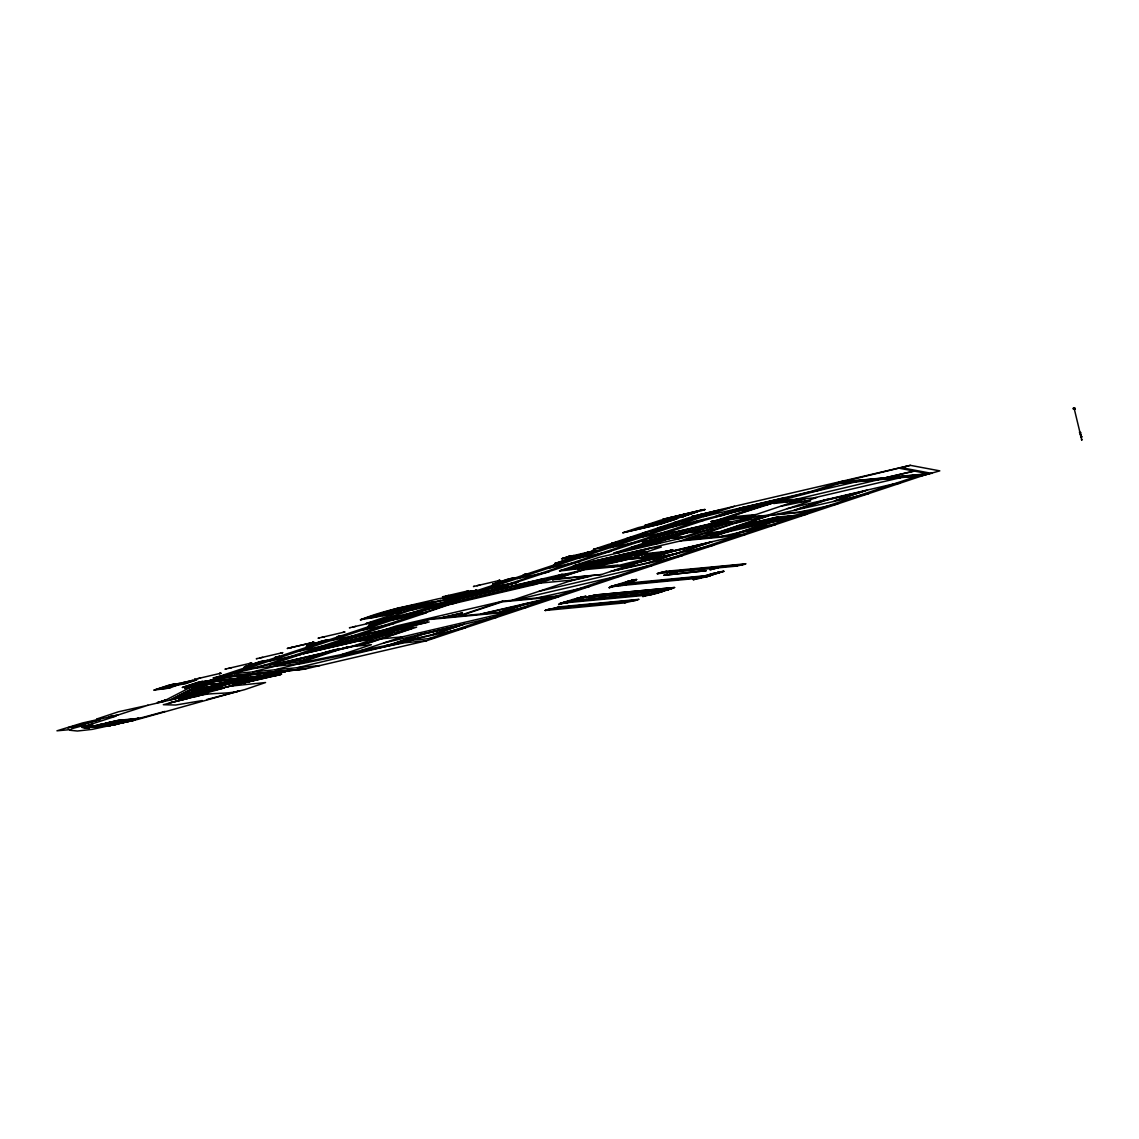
<?xml version="1.0" encoding="UTF-8"?>
<svg xmlns="http://www.w3.org/2000/svg" width="1139" height="1139" viewBox="0 0 1139 1139"><rect width="100%" height="100%" fill="white"/><g stroke="black" fill="none" stroke-linecap="round" stroke-linejoin="round"><path stroke-width="1.5" d="M135.313 720.076L92.045 729.401L77.367 731.024L69.707 730.227L71.928 728.661L80.769 726.241A103.677 6.507 -13.5 0 1 84.044 725.458L85.439 725.201L81.923 727.365L84.471 728.148L89.483 727.038M615.872 559.092L646.183 552.059L661.36 547.019L650.981 548.001L635.975 553.027A114.868 7.218 -13.5 0 0 646.069 552.088M467.716 592.465L473.069 590.956L470.236 591.497L472.201 591.084M574.469 599.997L570.952 601.15A12.13 0.755 -13.5 0 1 569.087 601.663M623.389 583.353L621.026 584.165M624.998 583.211L621.495 584.335A12.13 0.755 -13.5 0 1 619.616 584.848M660.25 591.91L657.886 592.721M712.516 574.91L708.914 576.078M471.176 591.269L468.186 592.252L472.044 591.113M1080.897 433.091L1080.341 433.518M627.746 556.928L631.134 556.202M593.832 551.077L589.105 552.159M580.349 597.818L586.058 596.366L569.557 602.289L584.905 597.235M636.587 579.509L629.582 580.961M1081.31 435.141C1078.761 436.963 1082.577 434.714 1080.683 435.596M255.122 680.14L237.012 681.663M1073.365 408.26L1074.618 407.919L1074.476 409.186L1073.365 408.26L1074.618 407.919L1075.23 408.673L1074.049 408.858L1075.287 408.944L1073.536 409.285L1074.59 409.015M1074.148 409.257L1073.963 408.873M585.275 553.141L591.668 551.504M710.807 575.081L708.714 575.821M719.891 572.59L723.906 571.322L716.403 572.903M651.992 555.561L649.614 556.216L652.462 555.462M656.591 555.604L657.374 555.291M656.32 592.85L654.555 593.476M572.903 599.484L581.573 597.249L576.847 598.374M610.461 586.656L629.54 580.862M656.434 555.647L657.046 555.376M473.283 591.056L475.461 590.458M591.881 551.589L593.547 551.062M625.382 557.911L621.168 559.263M591.597 551.518L587.112 552.885L594.7 551.062M643.962 556.601C651.75 554.209 631.106 560.73 651.864 553.995M648.874 556.43L657.73 553.554M590.942 551.603L586.784 552.842L590.728 551.717L588.92 552.031M636.573 579.58L620.1 585.474M592.551 551.433L595.54 550.763M471.062 591.44L469.823 591.867L472.671 591.369M473.966 590.885L475.063 590.614M456.013 595.526L462.107 594.074M793.228 499.494L791.036 499.637A121.46 7.631 -13.5 0 0 788.587 499.907L775.915 502.584A19.164 1.196 -13.5 0 0 774.563 503.068L773.652 503.509L781.326 502.626A66.062 4.143 -13.5 0 1 782.863 502.456L878.297 479.761M476.942 590.216C472.614 591.54 477.013 590.144 476.13 590.273M472.571 591.383L472.073 591.668M572.903 599.513L559.961 603.442L569.016 601.677M560.132 603.499L565.215 602.403A11.646 0.726 -13.5 0 0 570.482 600.979L573.23 599.982M617.594 585.332L619.516 584.862L610.532 586.699L615.758 585.588A11.646 0.726 -13.5 0 0 621.026 584.165M574.512 556.06L576.405 555.647M443.911 598.003L449.236 596.708L446.901 597.007M565.756 557.612L569.699 556.359M455.144 595.612L448.609 597.576M625.04 558.338L625.582 557.868M631.618 557.726L632.145 557.242M593.732 551.248L594.401 551.134M627.19 581.801L629.483 581.146M448.851 597.22L448.396 597.548M566.04 557.541L563.236 558.338M566.795 558.11L570.554 556.316L588.55 552.059C587.283 552.5 587.34 552.671 587.34 552.913M567.891 557.669L568.745 557.412M162.379 701.795L189.686 687.757M170.152 699.944L197.175 686.02M171.733 699.574L198.713 685.664L206.728 684.781M173.057 699.261L199.596 685.578M198.243 692.213L183.094 694.277L195.894 692.74M575.693 598.758L581.289 597.391M627.048 581.901L626.222 581.972L628.543 581.374M630.892 580.819L629.71 581.189L632.316 580.42M671.184 550.265L673.035 549.852L670.302 550.934M185.059 688.639L187.024 688.027M217.549 681.079L220.169 680.268M241.012 678.816L216.253 684.382M244.244 682.987L242.607 683.258L243.831 682.774M662.656 590.757L669.632 588.963L667.041 589.689M720.175 572.148L720.845 572.006M459.216 594.658L459.871 594.643M460.669 594.316L461.622 594.174M470.621 591.369L468.456 592.294M577.957 555.134L578.854 555.077M579.267 554.85L580.691 554.622M588.279 552.201L583.937 553.881L585.19 553.654M650.397 556.003L652.22 555.604M671.497 573.23L669.632 573.43L674.231 572.077M709.825 569.571L714.452 568.276M624.371 558.566L620.342 559.334L625.211 557.939M627.646 558.409L632.017 557.298L627.845 558.637L630.081 558.195M586.571 552.728L586.827 552.885M173.228 699.175L221.92 687.529L219.585 687.685M722.14 571.564L720.218 571.806M450.176 596.85L471.945 591.568M221.863 687.557L221.592 687.842M446.83 597.719L450.517 596.537M567.122 557.854L566.097 558.124L568.219 557.427M634.75 579.822L630.878 580.99M183.066 694.292L182.297 694.519M579.523 554.793L580.207 554.721M665.333 590.116L670.985 588.607M671.54 550.265L669.447 551.105M451.5 595.968L450.674 596.423L469.681 591.682M587.14 553.027L585.332 553.255M669.846 550.991L670.999 550.692L670.088 550.892M250.053 663.297C253.783 662.485 248.316 663.766 251.107 663.012M281.077 652.974L282.13 652.69M281.504 652.946L282.315 652.761M313.866 642.282L287.227 648.475L312.342 642.595C315.987 641.77 310.691 642.994 313.154 642.368M343.166 632.316C347.025 631.533 341.743 632.629 344.192 632.045M374.162 622.008L375.215 621.723M467.232 591.041L468.286 590.757M586.471 552.629L587.852 552.97M628.942 556.53L630.892 556.046M635.633 555.917L637.655 555.405L635.291 556.188M637.626 555.604L636.117 556.074M475.148 590.572L475.931 590.557M468.172 592.024L469.311 591.739M658.185 553.283L672.224 549.966M630.735 580.79L632.131 580.463M251.263 663.083L250.452 663.311M313.31 642.439L312.413 642.553M344.348 632.117L343.551 632.287M375.301 621.823L349.388 627.803L350.157 627.603M588.792 552.216L589.86 551.931L588.891 552.173M312.997 642.538L312.2 642.61L313.837 642.254M375.884 621.609L374.19 621.994L375.087 621.894M449.093 596.238L451.813 595.74L447.926 596.836M450.531 596.153L455.287 594.928M652.789 555.391L650.882 555.846M218.674 688.412L219.343 688.212M281.347 653.017L282.159 652.789M203.838 692.113L207.469 691.316M205.533 691.757L207.127 691.359M762.105 505.944L722.952 518.871L749.092 516.152M621.111 558.922L622.976 558.381M556.971 607.713L545.154 610.476L559.591 606.845L639.022 599.328M559.576 606.888L556.857 607.713L637.384 599.911L624.713 602.844M664.649 590.315L663.752 590.472L674.615 587.525L595.341 594.957L585.944 597.406L589.29 596.352M745.96 563.791L666.586 571.237L657.288 573.672L661.175 572.518M710.295 575.651L707.148 576.576M471.76 591.611C466.25 593.177 477.469 590.159 473.468 591.113M635.462 555.917L636.758 555.547L635.348 555.889M451.557 595.911L453.336 595.398L450.944 595.811M622.549 560.445L608.383 561.968M570.497 557.028L561.499 558.808L569.144 556.302M663.952 575.28L706.223 570.667L663.952 575.28L668.152 574.27L665.731 574.868M665.19 574.924L666.457 574.483M718.396 567.806L711.263 569.5M736.862 566.055L744.408 564.303L663.268 572.291M467.531 590.927L468.997 590.671L442.459 596.836L443.228 596.637M599.128 562.979L600.21 562.751L599.214 562.965M615.686 559.135L616.427 559.035L569.756 569.856A114.868 7.218 -13.5 0 1 559.562 570.824M451.129 595.782L449.492 596.352M629.596 581.161L631.946 580.506M662.129 591.611L668.992 589.504L667.497 589.646M595.184 595.042L674.601 587.482M432.464 602.218L401.441 612.54L360.451 619.773C391.332 607.386 424.278 602.844 456.995 598.787L562.068 574.327L567.663 573.785L536.64 584.108L449.72 604.482M659.68 524.267L661.617 523.855L622.862 532.753L638.367 527.599L674.345 519.299M681.592 516.978L683.528 516.565L644.774 525.463L660.278 520.295L705.141 509.489L703.19 509.745M662.87 519.327L703.276 509.66L662.87 519.327L664.735 519.156M360.451 619.773L399.547 607.571M672.053 517.191L668.536 518.273M184.077 682.346L169.711 688.013L154.064 690.106L169.583 684.952L179.649 683.386M154.064 690.106L174.039 683.913M368.509 617.893L374.105 617.366L405.142 607.044M643.094 528.126L643.35 528.04M681.891 515.127L684.226 514.358M682.66 514.999L685.407 514.073M164.842 687.856L175.178 684.411L192.989 680.268L164.842 687.856L186.369 683.357L196.72 679.926L189.003 681.72M374.105 617.366L413.201 605.165M622.862 532.753L657.189 524.752L673.32 519.541M644.774 525.463L679.1 517.462L698.762 510.97M659.324 524.296L677.136 518.701L660.947 523.926M681.236 517.006L696.755 511.838M382.177 615.487L387.773 614.96L418.796 604.624M682.859 516.636L698.364 511.468M702.122 510.386L704.585 509.617L701.311 510.372M387.773 614.96L426.869 602.759M190.754 681.791L184.077 683.343M366.217 623.46L382.362 619.701L398.821 618.15L366.217 623.46L393.368 614.419M442.971 598.203L450.773 595.683M449.407 596.779L445.506 597.861L448.14 597.206M564.104 558.395L568.518 557.199L567.35 557.612M563.321 558.395L568.005 557.313M219.642 673.434L220.795 673.249L219.67 673.576M446.687 597.747L447.912 597.334M499.622 580.377L498.498 580.762L499.309 580.434M448.552 597.519L457.807 595.113M693.637 516.423L691.772 516.593L720.076 509.745M382.362 619.701L440.522 600.338M594.359 549.34L593.419 549.439L608.938 544.271L634.921 538.078M612.554 543.289L611.615 543.374L689.18 517.576L714.95 511.454M599.797 548.001L600.566 547.831M699.773 514.728L697.452 515.511L700.955 514.458M604.553 546.848L620.057 541.68M193.602 686.39L182.411 687.443L197.915 682.289L207.981 680.723M249.512 666.329L244.458 666.799L259.977 661.645L267.594 660.307M311.545 645.685L306.505 646.155L322.024 640.986L329.641 639.662M373.592 625.04L368.552 625.51L382.789 620.769M445.605 599.869L453.763 598.359M497.715 583.738L492.66 584.222L508.165 579.053L515.796 577.715M559.747 563.093L554.707 563.577L570.226 558.409L577.843 557.071M621.538 541.338L622.933 540.868M182.411 687.443L202.372 681.25M244.458 666.799L264.419 660.606M306.505 646.155L326.466 639.961M368.552 625.51L384.655 620.598M447.485 599.698L450.574 598.673M492.66 584.222L512.621 578.014M554.707 563.577L574.668 557.37M625.98 540.299L627.375 539.843M230.178 676.367L212.979 678.075L229.722 676.224M245.867 667.525L244.002 667.739L248.629 666.614M276.763 657.26L275.04 657.417L276.122 657.089M307.957 646.881L306.064 647.094L308.74 646.61M338.966 636.559L337.087 636.772L341.686 635.647M369.99 626.236L368.111 626.45L370.787 625.966M463.06 595.27L461.181 595.483L462.277 595.156M494.896 584.677L492.205 585.161L496.818 584.036M525.122 574.626L523.228 574.839L524.324 574.512M556.145 564.303L554.266 564.517L558.865 563.392M587.169 553.967L585.289 554.195L586.371 553.867M613.138 544.883L613.921 544.727M709.383 512.906L710.352 512.578M714.31 511.354L711.491 512.251M232.384 675.74L216.04 677.363L217.606 676.936M247.633 666.941L248.33 666.642M279.653 656.292L278.656 656.619M310.662 645.97L309.708 646.297M341.401 635.676L340.732 635.975M371.585 625.71L372.709 625.325M465.808 594.359L464.812 594.686M495.835 584.364L496.519 584.065M527.841 573.714L526.83 574.042M558.58 563.421L557.911 563.705M589.888 553.07L588.778 553.44M218.93 679.385L193.174 685.194L203.511 681.763L227.273 676.737M387.801 620.299L216.965 677.15L306.505 668.678L426.669 640.702L923.103 475.518L939.803 470.863L910.36 465.338L721.115 509.404L450.66 599.385M212.423 679.684L202.073 683.129L205.803 682.774M454.917 598.986L388.684 620.214M397.07 618.548L230.32 674.032L319.86 665.575M456.255 598.858L734.47 506.286M396.685 619.032L456.995 598.787M458.732 598.388L489.756 588.066M205.832 682.759L198.044 685.351L186.853 686.404M221.322 677.605L210.971 681.051L214.702 680.695M398.906 618.505L429.944 608.183M460.968 597.861L491.991 587.539M193.174 685.194L223.543 677.093M449.791 604.111L428.648 608.625M467.161 596.295L492.005 587.852L490.695 587.966L512.393 583.097L486.239 591.981M217.549 679.841L215.186 680.14L225.038 676.908M405.1 616.939L429.403 608.852M225.878 676.837L216.538 679.94L229.409 676.965M441.448 605.122L456.967 599.954L532.625 582.342M220.254 679.072L213.207 680.538M231.943 675.883L229.594 676.224M232.57 675.669L228.398 677.05L282.387 671.967M228.882 676.95L232.755 675.655M213.947 677.748L256.403 667.952L420.547 613.352L426.185 612.81L269.758 664.849M192.818 689.067L207.084 684.653M234.648 675.47L230.277 676.879M421.9 613.209L426.157 612.497M423.936 612.711L450.332 603.741L428.663 608.924M484.474 592.394L485.969 592.066M424.861 612.924L451.272 603.969M453.308 603.471L449.051 604.183M489.798 591.155L513.319 583.325M515.355 582.826L511.098 583.538M672.423 526.93L714.765 516.622L741.275 507.809M511.767 583.837L704.116 520.338L728.177 513.717M743.511 507.282L717.841 515.825L723.45 515.298M157.552 702.492L165.838 700.143M772.27 501.986L719.905 515.625L743.525 507.595L742.215 507.709L780.044 498.91M162.464 701.681L161.653 701.866M186.938 693.637L204.18 687.942M343.352 642.41L340.134 642.723L427.296 622.165M652.22 537.594L732.947 518.8L752.537 516.949L642.467 542.136L729.615 521.577M189.216 693.38L208.166 687.159M217.293 684.026L208.779 687.045L196.478 688.212L207.27 684.624L219.144 683.599M178.965 697.139L175.62 698.264L177.94 698.107M190.113 693.338L217.207 684.325M574.91 565.713L573.501 565.841L598.715 557.455L687.728 536.725L732.79 521.733L643.777 542.463L730.199 522.602M643.777 542.463L645.713 541.822M559.505 570.838L574.141 565.898L650.924 548.016M192.235 693.138L216.652 685.052M225.052 682.218L233.096 679.542M236.229 678.502L245.497 675.455M189.231 694.491L187.608 695.075M620.072 552.486L613.978 553.07L629.981 547.745L670.031 538.42L683.315 537.167L677.349 539.146M632.216 547.233L631.277 547.318L647.265 541.993L687.315 532.668L700.613 531.415L682.389 537.252M420.932 622.762L373.45 633.555L380.07 631.348M384.598 629.853L396.03 626.037L502.854 601.164L556.814 596.067M231.089 681.15L196.919 692.341L198.499 692.128M232.854 680.382L236.841 679.243M239.674 678.118L249.284 675.1M197.047 692.754L194.826 693.395L199.24 692.427M198.955 692.056L233.481 680.567M236.428 679.556L237.98 679.072M241.126 678.032L250.196 675.014M718.097 520.153L710.992 521.69L712.288 521.249M781.34 498.469L770.22 502.171L775.816 501.644L815.866 491.208L839.13 483.463M286.544 663.268L252.701 671.925M778.891 500.847L773.296 501.374L783.561 497.957M755.655 507.439L717.613 520.124L731.409 518.9M202.956 691.558L231.815 682.532M288.779 663.055L295.599 660.777L306.79 659.723M207.156 690.547L231.601 682.56M515.825 587.923L541.68 579.324M208.964 690.134L229.921 683.158M210.729 689.721L231.331 682.959M743.383 509.759L767.302 504.734L777.638 501.288L776.926 501.359M747.782 516.465L723.706 518.729L778.393 501.317M326.224 652.106L325.298 652.191L326.594 651.764M593.974 562.737L592.707 563.107A116.192 7.29 -13.5 0 0 602.033 562.267L603.371 562.082M219.371 687.714L215.328 689.01L218.076 688.782M303.586 660.036L323.903 653.273M328.431 651.764L334.624 649.828M579.182 568.589L577.772 568.959L616.171 560.16L627.646 556.373M241.197 681.222L246.565 679.428M250.139 678.246L251.249 677.876M305.85 659.823L329.242 652.035M333.77 650.526L339.963 648.589M425.972 609.109L531.045 584.649L562.068 574.327M579.566 568.703L580.135 568.617M613.978 553.07L654.042 543.744L670.031 538.42M631.277 547.318L671.327 537.992L687.315 532.668M843.515 480.9L810.27 491.735L773.296 501.374M299.97 662.001L330.353 651.779M334.88 650.269L350.485 646.639M582.627 567.792L580.862 568.375L594.786 567.051L630.109 558.836L645.599 553.725M243.063 681.037L251.007 678.403M256.702 676.509L263.963 675.427M302.846 661.731L338.368 649.913M342.867 648.404L347.167 646.98M266.142 676.466L249.128 679.912L256.845 677.349M320.315 648.034L403.576 628.386L416.632 627.148L371.3 642.239L277.218 664.151M349.958 638.167L433.219 618.52L457.607 616.213L502.854 601.164M732.947 518.8L813.872 510.528M392.428 632.985L353.574 645.913L273.958 664.45M260.575 676.993L258.04 677.833L261.771 677.477L254.253 679.983M264.163 675.797L268.377 674.402M672.323 550.963L601.463 574.54L552.629 579.779L579.765 570.739M434.429 638.125L412.047 640.232L308.94 661.147L275.083 669.803M552.629 579.779L584.222 569.699L628.614 565.514M617.68 558.708L616.868 558.865M591.782 567.564L593.96 567.122M267.893 675.441L277.66 672.423M274.898 674.103L271.153 674.843L278.998 672.238M612.369 561.313L613.124 561.242M614.846 560.459L625.895 556.786M279.852 672.209L271.153 674.843M275.396 664.308L369.435 642.41L412.176 628.187L400.985 629.255M276.208 673.79L272.306 675.028M282.486 671.64L287.484 670.472M601.364 565.514L602.118 565.314L588.493 566.596M283.882 671.512L281.831 672.167L286.387 671.099M756.011 514.543L801.97 499.067M288.722 670.358L284.366 671.768L290.587 670.188M285.519 671.597L272.506 674.658M450.119 616.925L462.462 612.825L441.263 617.765M789.583 503.381L805.387 498.668L816.578 497.615L806.241 501.046L781.126 506.2M277.005 675.413L281.447 674.217L279.639 674.758M573.501 565.841L680.325 540.968L752.537 516.949M908.054 465.865L900.294 468.442L929.751 473.981M342.227 654.398L371.414 644.688L353.759 646.326M629.895 558.623L643.507 554.223L630.308 555.761M923.074 475.533L833.534 483.99L910.36 465.338M645.927 553.582L646.895 553.255M646.311 553.582L647.607 553.155L635.861 554.465M305.138 668.892L288.466 670.899M306.22 668.65L290.231 670.316M360.721 650.64L402.181 636.858L508.976 611.985L430.642 619.388M512.023 600.296L573.045 579.993L588.621 576.377M611.8 567.108L651.508 557.242M659.752 552.799L653.017 553.454L641.442 557.298L655.637 555.974L667.369 552.088L661.09 552.686M769.11 514.771L810.641 500.946L804.02 501.573M768.697 515.426L719.763 531.699L705.454 533.052L754.402 516.764L768.697 515.426L734.598 523.356M913.948 471.033L884.106 478.067L914.489 471.119M651.038 556.259L652.875 555.96L651.693 556.202M727.123 531.628L709.028 537.651L684.781 539.943L702.877 533.92L727.123 531.628L695.972 538.875M390.876 644.389L421.9 634.067M627.66 565.599L670.102 551.49L667.198 551.76M794.196 510.201L825.22 499.879M393.097 643.877L424.121 633.555M796.417 509.674L827.441 499.352M399.291 642.296L424.149 633.854L422.825 633.982L460.654 625.169M616.441 570.055L641.314 561.598L640.004 561.726L679.143 552.785M704.728 543.958L671.056 551.703L708.857 542.591M826.942 500.021L826.174 500.092L862.166 491.578M647.493 559.719L671.796 551.632M802.568 508.122L826.914 500.021M412.047 640.232L297.464 667.696M430.926 635.064L461.95 624.742M499.437 612.269L523.997 604.097M648.105 562.808L710.152 542.164M729.544 535.7L772.199 521.505M834.246 500.861L865.284 490.539M433.162 634.537L464.171 624.215M500.377 612.184L526.232 603.57M650.369 562.282L712.373 541.637M730.469 535.615L774.435 520.993M836.482 500.348L867.505 490.026M545.268 599.683L524.937 604.012M762.447 527.428L742.115 531.742M749.59 529.749L774.449 521.306L795.791 516.323M502.413 611.985L525.691 604.24M732.534 535.43L742.87 531.984M428.834 638.652L917.479 476.059M924.427 475.105L926.69 474.351L840.497 482.495M926.79 474.322L929.025 473.796M562.025 603.343L558.58 604.482L566.653 602.631M612.924 586.443L609.123 587.667L612.597 586.514M558.793 604.467L562.381 603.271M563.677 602.944L564.275 602.858M614.192 586.144L614.818 586.044M568.09 602.36L566.325 602.802L582.328 597.548M632.885 580.733L616.854 585.944L701.596 577.914L708.102 576.32M620.171 585.46L622.876 584.563M626.464 584.392L623.019 584.563L635.448 580.42M545.866 610.248L547.731 609.636M625.211 584.421L621.666 585.474L628.173 584.008M588.521 596.58L586.67 597.178L665.916 589.774M624.129 584.72L622.891 585.261M658.015 573.444L660.022 572.789M708.373 576.291L628.215 583.965L710.38 575.594M644.646 595.398L652.277 593.576L573.999 600.965M642.909 596.509L647.237 595.028M647.692 595.028L652.006 593.647M647.934 594.957L650.853 593.974L572.476 601.378M654.412 592.636L659.808 591.07M693.452 579.694L697.509 578.299M704.956 575.821L710.978 574.099M648.205 594.857L662.841 590.073M704.4 576.234L714.338 572.988M648.903 595.156L651.195 594.572M665.005 589.945L649.002 594.729M707.191 575.907L716.687 572.746L715.648 572.945M743.952 564.389L745.362 563.862M467.659 590.913L468.157 590.913M572.661 556.402L569.472 556.857L572.732 555.732M571.607 600.922L570.198 601.463M719.478 572.348L718.438 572.419L720.859 571.792M566.126 558.082L567.023 557.868L565.172 558.324L568.147 557.284M447.029 597.633L449.62 596.893L448.04 597.406M194.698 693.167L182.112 694.591M581.474 597.79L573.102 600.082M593.02 595.697L673.291 588.066M672.992 588.066L671.426 588.493M586.5 566.012L585.973 566.026M622.093 584.136L620.129 584.706M663.653 552.102L662.414 552.458M791.747 500.064L791.819 500.035A27.293 1.709 -13.5 0 1 792.659 499.779M715.79 573.33L719.051 572.276M469.51 591.739L476.486 590.401M465.922 593.277L471.532 591.668L467.061 592.721M792.231 499.907L799.179 498.854A132.95 8.343 -13.5 0 1 801.173 498.711L802.853 498.725A12.572 0.783 -13.5 0 1 802.724 498.811L802.34 498.953A22.353 1.41 -13.5 0 0 801.301 499.266L792.801 501.459A72.326 4.542 -13.5 0 0 791.548 501.559L785.426 502.114M147.6 705.326L213.89 689.864M628.543 558.053L631.661 557.327M186.654 688.454L185.13 688.696L222.432 679.798L281.561 674.16M186.326 688.198L219.457 680.453M217.35 684.012L238.905 678.972M188.462 694.705L189.102 694.548M636.302 600.196L638.452 599.441M569.073 556.558L570.312 556.288L568.204 556.857M570.753 556.245L572.533 555.761M576.234 555.704L570.696 557.042M69.949 729.629L56.95 730.811L82.421 722.994L117.858 715.064L147.97 705.255L118.513 711.761L96.715 719.008L99.762 718.723M628.756 557.953L626.948 558.736L628.201 558.651M623.973 583.125L630.294 581.175M632.017 580.975L623.631 583.268M581.559 597.761L573.43 599.954L574.91 599.812M711.163 574.91L719.093 572.803M712.772 574.754L718.681 572.931M788.615 501.06L785.81 501.872M568.589 556.886L566.524 557.384M635.861 555.789L634.565 556.373M579.082 598.16L580.634 597.505M713.826 573.8L717.926 572.832M667.198 589.703L660.634 591.725L662.314 591.554M276.108 675.584L217.634 681.122M624.343 584.207L627.632 583.851M593.006 551.447L595.526 550.692L593.12 551.219M665.859 551.433L666.813 551.233M479.79 585.09L478.75 585.346M448.766 595.412L447.784 595.669M355.695 626.379L354.699 626.635M324.615 636.729L323.618 636.972M293.648 647.023L292.595 647.294M262.611 657.345L261.628 657.602M231.53 667.696L230.548 667.938M200.507 678.018L199.524 678.26M276.649 675.455L242.635 683.258M477.967 585.517L476.985 585.759M447.001 595.825L446.018 596.067M353.93 626.792L352.933 627.034M322.935 637.114L321.824 637.384M291.826 647.45L290.858 647.692M260.859 657.758L259.834 658.015M229.864 668.08L228.754 668.351M198.756 678.431L197.787 678.659M607.016 562.666L595.925 565.172L615.202 561.997M589.803 552.301L589.091 552.429L589.845 552.33M670.857 550.763L666.272 551.974M226.334 683.001L232.584 682.332M218.702 688.113L215.584 689.052M630.194 581.203L632.102 580.947M589.974 552.287L588.891 552.586L590.102 552.216M715.733 573.159L714.352 573.6L715.192 573.501M637.1 555.775L635.548 556.202M221.051 680.239L280.408 674.573M629.967 581.246L631.305 581.175M593.334 595.654L592.195 595.953M651.579 593.746L650.853 593.96M498.555 580.605L499.409 580.52L498.668 580.676M629.54 556.686L630.522 556.402M1074.291 408.801L1073.436 409.129M448.282 597.377L449.649 597.021M645.429 556.245L644.318 556.458M717.485 572.96L719.535 572.689L718.04 572.832M221.464 687.871L219.556 687.942M715.491 573.188L719.108 572.134M627.76 581.445L629.938 580.748M659.88 572.832L662.143 572.518M577.957 598.203L578.512 598.132M630.323 581.146L629.141 581.246M116.505 724.361L115.68 724.461M717.67 572.903L715.918 573.301M469.752 592.195L471.404 591.639M630.095 558.21L631.39 557.797L629.668 558.309M669.362 589.404L673.363 588.137L672.537 588.208M568.276 557.541L567.194 557.64M575.864 555.818L575.537 555.903M599.84 562.908L601.022 562.581M623.944 584.748L624.827 584.506M164.956 711.419L147.842 716.047A189.245 11.888 -13.5 0 1 142.731 717.399L122.855 722.254A61.364 3.858 -13.5 0 1 118.2 723.336L111.878 724.831M615.387 585.517L619.659 584.364L614.192 585.645L615.658 585.489M563.748 602.431L569.087 601.178L563.663 602.46M583.581 553.924L585.375 553.44M636.317 555.661L637.569 555.419M662.713 552.387L661.488 552.614M116.377 721.087L110.725 722.368A131.27 8.244 -13.5 0 1 104.703 723.806M547.617 609.636L548.5 609.408M606.375 562.837L617.11 561.712L606.902 562.666M579.238 597.932L578.327 597.975M593.362 551.105L589.675 551.817M663.083 552.301L662.101 552.529M655.665 555.69L664.222 552.799L652.163 553.938M578.085 598.032L580.961 597.462M115.552 724.347L124.336 722.397M650.981 594.629L645.315 595.199M569.5 556.188L571.792 555.946M474.251 586.314L473.454 586.514L500.021 580.349M318.251 638.153L319.134 637.925M257.072 658.57L256.275 658.783L282.842 652.604M225.166 669.12L226.049 668.892M195.025 679.214L194.228 679.428L220.795 673.249M86.051 727.835L89.483 728.163L82.279 727.081L115.808 716.203L110.227 716.63L115.751 716.089M133.021 719.933L138.816 718.382M636.331 600.21L635.477 600.424M721.386 515.483L773.765 501.843M627.774 556.971L630.024 556.53M1081.609 439.241L1074.063 408.033M630.337 580.918L629.938 581.032M221.422 688.155L252.716 680.681M227.316 686.817L250.608 680.823M232.256 685.778L252.089 680.609M444.424 597.847L447.001 597.178M206.842 699.503L244.857 689.593L265.558 682.532L230.377 686.134L192.448 695.26L178.581 699.816L181.443 699.161M632.102 580.434L629.824 580.904M126.344 721.144L128.479 720.603M133.078 719.933L131.483 720.346A24.389 1.538 -13.5 0 1 126.287 721.628L125.318 721.855M623.332 558.295L624.03 558.124M630.237 580.947L631.874 580.449M130.729 720.261L134.587 719.307L132.423 719.82M453.564 595.341L454.361 595.113M453.664 595.968L452.083 596.323M595.27 594.971L588.82 596.494L589.817 596.267M123.396 720.773L118.2 721.67M132.01 719.976L130.074 720.474A49.176 3.09 -13.5 0 1 124.507 721.855L122.884 722.197A56.338 3.531 -13.5 0 1 118.385 723.336L115.409 724.005M653.16 593.832L654.412 593.504M717.143 572.604L718.111 572.362M457.109 595.298L456.07 595.526L457.223 595.284M595.882 565.2L605.265 564.303M202.315 700.556L175.705 705.027L163.304 704.714L208.053 693.295M121.147 721.5L123.211 720.987M117.317 723.35L118.242 723.123M130.031 720.289L125.973 721.3M451.927 596.537L450.631 596.651M663.667 572.162L742.386 564.844M187.351 698.577L169.213 702.962L207.597 693.238M195.766 696.669C209.861 691.814 225.066 694.847 239.532 690.875L138.033 719.35L108.604 725.814L114.227 724.518M556.629 607.77L635.363 600.452M120.221 721.158L121.602 720.845L120.093 720.987M717.342 572.547L718.168 572.518M120.407 721.514L126.201 720.432L118.641 722.311M121.304 721.457L116.064 722.582A71.33 4.485 -13.5 0 1 110.668 723.891L109.102 724.262M123.453 721.286L128.707 720.133L127.596 720.418M129.96 720.104L130.957 719.848L119.139 722.354M121.289 721.813L126.13 720.93M125.945 721.101L132.864 719.577L117.972 722.938M130.743 720.987L135.171 720.005M584.663 553.796L585.247 553.639M204.052 692.056L205.077 691.871M97.555 726.767L138.104 718.453L136.723 718.609M660.634 572.604L666.472 571.251M114.768 721.77L117.844 720.987L107.735 723.365M114.968 721.898L118.741 721.001M110.939 722.881L119.894 721.044M118.513 721.77L109.515 723.578M118.613 722.126L100.36 725.401M121.845 721.998L111.722 723.991A81.908 5.14 -13.5 0 1 107.251 725.045L105.614 725.443M119.766 722.496L121.417 722.083M117.217 722.824L110.739 725.102L121.09 722.881M115.623 721.272L87.304 727.522M116.292 722.311L108.305 723.863M115.423 723.251L112.106 724.048M119.324 722.453L115.865 723.308A93.839 5.894 -13.5 0 1 111.366 724.376M125.717 721.77L108.604 725.814M122.229 722.582L123.653 722.24M658.983 553.198L660.592 552.814M580.577 597.277L584.264 596.523M111.864 723.208L113.829 722.738M110.64 722.952L103.25 724.148M101.399 726.226L100.161 726.525L103.806 725.856M124.45 721.613L119.225 722.895M569.044 557.284L570.24 556.928M623.517 558.238L625.04 557.925M622.677 559.05L622.278 559.092M629.269 558.395L628.956 558.452M668.821 551.276L666.315 551.874M592.109 595.953L671.156 588.564M207.355 691.316L214.331 689.636M221.393 687.942L218.417 688.469M548.742 609.351L549.98 609.322M113.857 722.525L114.712 722.325M110.312 724.76L106.938 725.557M567.236 557.113L567.962 557.056M571.08 556.786L572.105 556.544M571.992 556.587L570.468 556.9M448.638 596.565L446.801 596.993M636.544 555.917L635.719 556.088M99.791 724.959L98.296 725.315M104.873 724.148L108.12 723.721A68.781 4.314 -13.5 0 0 114.128 722.268A94.509 5.937 -13.5 0 0 118.2 721.272L118.84 720.959M104.987 724.304L110.312 723.763M109.501 724.333L105.571 724.888A113.843 7.147 -13.5 0 1 100.915 725.984M111.821 724.404L113.274 724.062M112.377 724.39L108.248 725.116M665.888 551.532L670.7 550.393M669.789 573.301L675.484 571.949M669.704 573.43L677.634 571.75M624.784 584.563L630.949 583.097M627.731 584.093L706.721 576.718M589.105 596.423L590.771 596.267M216.139 685.18L225.152 683.03L221.621 683.372M716.274 568.105L709.882 569.628L711.704 569.429M221.051 687.757L219.941 687.856M102.695 723.948L97.883 725.087M103.265 724.532L106.425 724.133M101.727 724.888L106.596 724.262M100.246 725.244L105.016 724.646M107.621 724.618L99.093 726.411M103.806 725.13L100.631 725.87M106.539 725.03L108.02 724.689M110.782 724.774L105.785 725.828L109.031 725.187M111.337 724.831C99.52 727.437 129.732 720.674 114.712 723.721M565.827 557.726L567.834 557.256M570.44 557.042L569.229 557.199L573.914 556.245M587.624 552.913L571.693 556.644M718.638 572.234L720.019 571.849M650.768 594.686L642.709 596.537M106.482 723.051L119.823 720.076M89.084 727.138L90.835 726.725M97.513 725.13L90.508 726.767M99.107 725.216L103.82 724.29M100.688 725.03L97.641 725.742A98.637 6.193 -13.5 0 1 92.786 726.867L102.012 725.358M96.744 725.685L101.827 725.216M101.328 724.603L102.98 724.219M100.303 725.571L95.505 726.867L97.014 726.525M98.808 726.298L100.474 725.714M106.468 725.529L102.339 726.34L104.176 725.913M691.772 516.593L717.499 510.614M673.676 522.73L698.264 517.006M703.446 516.608L810.27 491.735L815.866 491.208M742.229 508.022L776.926 499.936M658.157 527.898L679.058 523.029M681.805 522.388L682.745 522.175M815.937 491.194L855.916 481.882M642.652 533.052L667.24 527.329M775.574 501.972L781.681 500.975M627.133 538.22L648.02 533.351M650.782 532.71L651.722 532.497M611.615 543.374L636.217 537.651M799.863 499.95L805.387 498.668M641.399 537.252L673.092 530.66M710.992 521.69L723.279 518.743M813.944 497.857L900.693 477.654M593.419 549.439L618.064 543.702M567.692 556.786L569.756 556.131M654.868 536.725L735.538 517.932M610.376 547.588L642.069 540.982M650.355 538.22L716.545 522.815L731.48 521.406L642.467 542.136M575.622 555.846L583.766 553.896M566.183 558.366L567.407 558.01M589.603 553.098L586.258 553.867L587.966 553.711M745.945 516.949L755.783 514.6L731.722 516.864M787.391 508.677L894.2 483.804L899.81 483.278M826.174 500.092L860.87 492.005M579.352 557.911L611.031 551.304M699.673 531.5L712.316 528.553M778.293 513.903L868.772 493.6M548.329 568.233L580.007 561.627M527.542 573.743L524.211 574.512L525.919 574.355M736.776 526.489L777.14 517.092L792.089 515.668L725.657 531.144M735.039 527.072L778.435 516.964M800.689 511.781L837.749 503.922M517.305 578.555L548.984 571.949M686.02 539.815L717.171 532.568M723.82 531.315L790.224 515.853M727.038 531.016L811.295 511.397L770.562 515.241L721.628 531.529L731.58 530.589L710.893 537.466L741.674 534.561M450.119 595.839L451.158 595.597M399.575 607.813L438.572 598.73L479.334 591.525L493.002 590.244M452.041 595.782L467.987 592.066L466.734 592.707M469.154 591.824L469.994 591.967M443.612 598.046L442.914 598.26L448.809 597.462M444.723 597.847L445.676 597.69M469.496 592.024L468.827 592.28M727.693 531.87L806.725 514.244M632.957 554.394L634.01 554.152M773.153 521.733L794.495 516.764M486.268 588.877L517.96 582.271M634.167 554.294L635.22 554.038M490.71 588.279L511.838 583.467M465.495 594.387L462.149 595.17L463.872 594.999M440.337 600.609L479.334 591.525M370.616 617.438L409.627 608.368L450.389 601.164L411.393 610.248M621.538 559.277L621.623 559.263M645.343 553.81L646.496 553.397M744.692 530.888L769.181 525.193M721.144 536.497L775.702 524.566M742.13 532.055L764.782 526.645M452.909 599.427L491.906 590.344M630.451 558.523L631.547 558.281L630.536 558.494M453.108 600.082L543.901 578.811L518.046 587.411L428.549 608.254M565.998 573.942L584.222 569.699M554.465 578.185L564.261 575.907M651.323 555.675L652.134 555.433M670.159 551.475L739.083 535.415M671.056 551.703L707.034 543.189M385.096 618.99L424.092 609.906M619.459 566.382L713.655 545.211M640.018 562.025L678.602 553.141M393.197 619.844L420.59 613.337M420.96 613.295L423.195 612.782M372.425 625.354L369.193 626.123M344.903 631.96L318.365 638.125M611.558 571.18L649.401 562.367M570.212 580.947L590.657 576.177M610.276 571.607L682.631 555.533M362.174 630.166L393.866 623.56M539.188 591.269L646.012 566.382L651.608 565.855M331.15 640.488L362.843 633.882M310.377 645.998L307.146 646.767M352.506 637.313L433.219 618.52M347.993 638.822L414.226 623.403L429.161 621.994L340.134 642.723M514.842 600.039L614.989 576.718L620.584 576.177M300.127 650.81L331.805 644.204M373.45 633.555L419.01 622.948M443.128 617.58L459.885 613.679M251.819 662.926L225.294 669.106M275.04 657.417L277.717 656.932M276.008 657.103L279.354 656.32M322.85 647.194L403.576 628.386M537.224 597.918L589.546 586.5M269.103 661.133L300.781 654.526M412.176 628.187L303.415 653.715L389.851 633.839M480.786 614.035L554.223 596.921L502.128 601.848L459.473 616.042L511.568 611.116M481.726 613.935L558.523 596.822M524.951 604.311L547.603 598.915M238.079 671.455L264.163 665.375L308.94 661.147M333.357 650.127L339.137 648.746M325.298 652.191L332.73 650.326M503.167 611.914L527.499 607.158M229.437 676.281L231.616 675.754M283.867 663.524L295.599 660.777M609.123 587.667L618.634 585.546M230.477 676.409L229.053 676.751M219.984 680.339L222.418 679.755M384.071 642.88L490.881 618.007L496.476 617.48M422.854 634.281L457.579 626.194M196.05 687.401L205.347 685.237M216.097 684.511L239.831 678.958M394.393 643.45L432.222 634.637M386.263 645.457L465.452 627.803M255.52 676.623L258.325 675.954M230.918 682.745L252.417 677.705M253.456 677.677L229.722 683.229L254.481 677.563M261.116 676.082L276.763 672.451M249.128 679.912L262.411 676.822M194.513 692.925L197.189 692.298M185.785 695.288L197.019 692.683M161.667 701.225L165.041 700.414M175.52 697.993L219.158 687.757M164.03 700.926L158.905 702.236L163.119 701.539M174.224 698.663L222.219 687.657M714.409 572.96L716.687 572.746M242.778 683.115L274.898 675.641M698.734 578.114L697.88 578.384L700.086 578.057M693.252 579.723L701.254 577.986M97.57 725.571L91.604 726.881L95.932 725.956M98.723 725.6L95.292 726.397M98.837 726.098L93.839 726.91L95.363 726.554M658.669 553.098L665.831 551.447L634.152 554.864M219.457 673.59L220.752 673.22M616.897 585.973L617.423 585.731M719.663 572.291L720.645 571.863M162.151 701.083L163.432 700.798M655.224 592.494L576.348 600.039L577.316 599.812M572.746 555.704L573.928 555.462M197.588 685.892L198.57 685.735M250.011 680.908L233.353 682.503M670.914 550.336L671.91 550.066M216.367 689.736L224.497 687.856L193.915 696.484M570.069 556.316L572.96 555.661M468.997 592.479L465.296 593.348M130.572 720.93L124.82 722.297M643.991 556.615L643.264 556.786M620.356 584.72L621.467 584.492M651.28 594.686L656.491 593.405A12.472 0.783 -13.5 0 0 658.37 592.892L661.987 591.696L660.506 591.824M653.53 556.174L654.968 555.832M189.003 693.423L207.198 687.301L189.558 690.775M109.088 716.801L111.964 716.189A24.517 1.538 -13.5 0 1 117.858 715.064M720.062 572.063L719.948 571.992M452.639 596.21L453.393 596.039L450.176 596.808M576.419 598.673L576.206 598.715M592.65 551.561L591.981 551.66M700.784 578.099L699.503 578.327M644.688 595.384L566.724 602.716M566.695 557.469L567.806 557.213L562.495 558.551L567.222 558.067M197.574 692.199L198.955 692.028M628.7 556.886L628.073 556.985M665.489 589.874L585.873 597.42M114.655 724.66L115.381 724.518M570.853 556.829L570.141 557.156M663.083 552.387L664.635 552.088M567.236 602.517L570.041 602.189M116.135 724.461L108.903 725.771M469.154 592.266L468.101 592.465M665.902 551.874L665.119 551.917M663.852 552.045L664.863 551.917M666.343 551.774L665.617 551.874L666.514 551.817M618.306 585.588L617.537 585.745L620.584 585.361M138.873 718.268L127.71 719.691M135.968 718.681L118.314 720.318L105.998 723.137A138.83 8.713 -13.5 0 1 99.036 724.774M451.371 596.423L443.555 598.117M555.348 564.189L556.943 564.033M338.055 636.459L339.764 636.288M245.099 667.411L246.693 667.255M647.052 551.789L636.616 552.799L560.004 570.667M632.914 554.408L635.263 554.024M593.761 562.837L593.319 562.894A116.192 7.29 -13.5 0 0 602.688 562.111M844.141 481.655L884.932 477.796M886.413 477.654L928.712 473.653M842.718 481.982L928.869 473.838M835.755 483.477L925.295 475.02M701.254 510.386L702.649 510.258M700.699 510.514L702.564 510.343M760.069 505.417L767.302 504.734M795.05 502.114L806.241 501.046M826.159 499.779L827.441 499.665M714.765 516.622L720.361 516.095M704.116 520.338L698.52 520.865L511.069 583.225L516.665 582.698M773.139 521.42L774.477 521.292M671.327 537.992L684.61 536.725M680.325 540.968L744.678 534.889M654.042 543.744L660.122 543.161M569.543 556.373L570.539 556.231M572.846 556.359L573.814 556.245M632.444 555.263L643.407 554.223M559.164 562.538L562.324 562.239M641.883 557.199L656.05 555.718M618.42 559.648L630.679 558.494M616.171 560.16L630.978 558.594M607.77 561.071L628.785 559.135M629.269 559.035L654.583 556.644L615.8 560.502M605.421 561.598L612.611 560.915M609.721 561.655L623.973 560.217M587.639 566.809L601.947 565.371M571.493 569.457L617.936 565.058M497.102 583.182L500.292 582.883M557.071 578.74L601.463 574.54M539.473 583.168L573.045 580.007M531.045 584.649L536.64 584.108M657.217 573.672L737.275 566.04M675.811 571.992L677.15 571.863M716.032 568.19L717.371 568.062M482.637 592.693L483.748 592.579M454.262 595.811L455.187 595.725M634.95 579.651L636.502 579.509M722.354 571.394L723.849 571.294M711.049 575.01L712.857 574.739M626.877 583.225L706.166 575.636M708.131 575.551L708.842 575.394M452.126 600.41L456.967 599.954M623.83 584.82L625.169 584.691M450.318 603.442L455.913 602.915M449.022 603.869L454.618 603.343M395.845 613.081L401.441 612.54M584.421 596.466L585.887 596.323M588.151 596.679L589.489 596.565M579.295 598.132L580.762 597.989M666.699 589.874L668.18 589.731M419.294 613.764L424.89 613.238M657.545 592.365L658.299 592.209M655.096 593.205L655.964 593.12M373.008 624.471L376.169 624.172M547.361 609.749L548.756 609.621M545.083 610.476L625.126 602.844M409.755 625.354L416.191 624.756M310.961 645.115L314.122 644.816M359.682 640.873L372.311 639.677M381.65 638.794L402.167 636.858M369.435 642.41L371.3 642.239M426.669 640.702L404.288 642.809L301.18 663.724L256.403 667.952M248.914 665.76L252.075 665.461M234.093 675.655L288.181 670.544L231.772 676.438M182.639 683.713L186.369 683.357M219.272 680.524L278.97 674.957M217.777 680.98L277.176 675.37M158.52 689.067L169.711 688.013M201.389 685.023L221.293 683.101M223.386 682.944L226.305 682.617M227.259 682.645L234.905 681.805M235.147 682.09L254.51 680.254M199.311 685.721L205.518 685.137M219.727 683.799L223.728 683.414M225.408 683.258L230.491 682.774M196.833 687.016L198.77 686.774M214.032 685.393L216.51 685.094M220.881 684.738L224.682 684.325M227.686 684.098L242.564 682.645M195.88 688.369L208.48 687.13M219.314 687.771L221.393 687.572M188.732 694.662L190.583 694.363M187.864 694.989L187.123 695.174M179.62 695.886L186.098 695.217M164.016 700.4L165.312 700.271M157.438 702.564L160.884 702.151M289.42 670.586L303.458 669.291M126.358 719.691L120.022 720.047M650.184 556.031L649.429 556.402M1079.373 432.251L1080.669 432.421M1081.31 434.771L1080.085 434.415L1081.196 434.571M1080.669 436.735L1081.808 436.92M1080.826 436.579L1081.723 436.721M1080.883 436.75L1081.751 436.892M902.601 467.915L932.044 473.44M1073.436 408.189L1073.621 409.001M588.536 552.301A12.501 0.783 -13.5 0 1 587.909 552.586M469.894 591.796A12.13 0.769 -13.5 0 1 469.296 592.052M112.647 722.283A69.379 4.357 -13.5 0 1 106.596 723.735M657.858 592.721A11.347 0.712 -13.5 0 1 651.722 594.359M706.422 576.747A11.404 0.712 -13.5 0 1 704.657 577.202M67.941 727.778L85.026 724.162L100.204 719.506L67.941 727.778M92.757 725.685L85.795 727.422L84.087 726.938L92.814 723.977L91.447 724.931L92.757 725.685M1081.58 439.241L1081.737 440.352L1081.594 439.184"/></g></svg>
